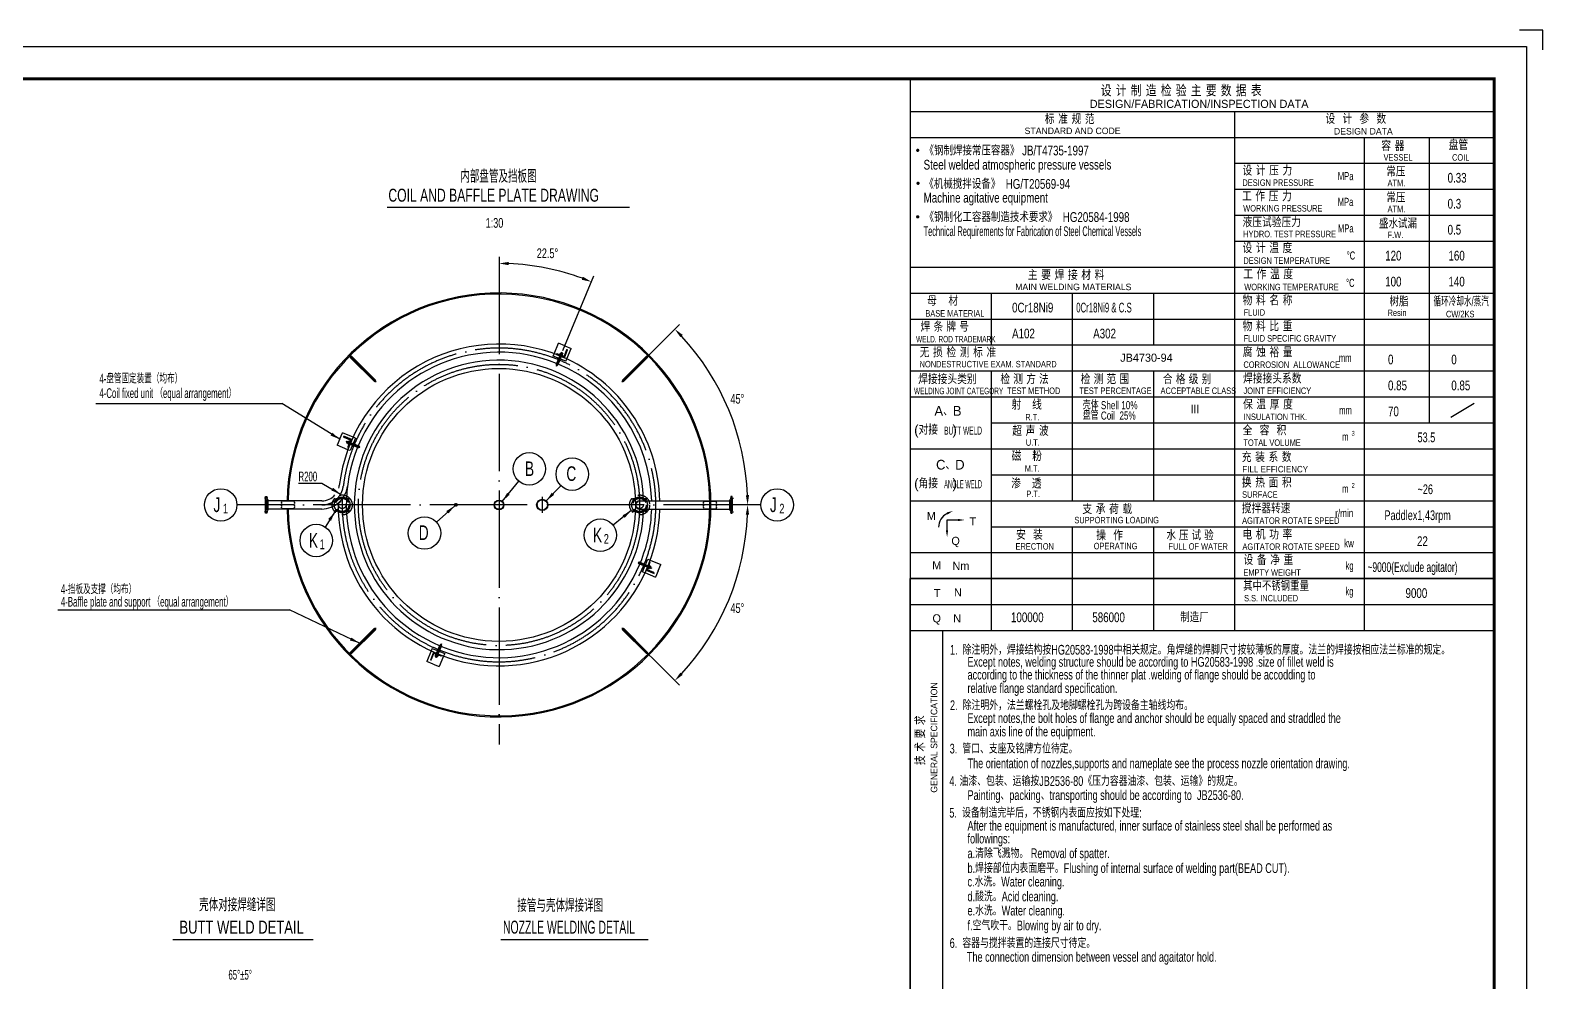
# Model space of a CAD drawing. Extents: x 7203 to 32733, y 57887 to 76007.
# Drawn here: x 18748 to 32733, y 67209 to 76007 of the extents above; entities that cross this region are included whole.
import ezdxf
from ezdxf.enums import TextEntityAlignment as Align

# ---------------------------------------------------------------- set-up
doc = ezdxf.new("R2010")
doc.units = 0
doc.header["$LTSCALE"] = 30
doc.linetypes.add('DASHDOT-M', pattern=[36, 30, -3, 0, -3])
doc.linetypes.add('HIDDEN-M', pattern=[7, 5, -2])
doc.layers.get('0').update_dxf_attribs({"linetype": 'CONTINUOUS'})
doc.layers.add('DIM', color=7, linetype='CONTINUOUS')
doc.styles.add('HZ', font='ced.shx', dxfattribs={"width": 0.7, "height": 90, "bigfont": 'hz.shx'})

msp = doc.modelspace()

# ---------------------------------------------------------------- linework, layer by layer
for p, q in [((26883, 75557), (32283, 75557)), ((26883, 75557), (26883, 66570)), ((26883, 75557), (26883, 70937)), ((32283, 75557), (32283, 63113)), ((32283, 75557), (32283, 70937)), ((26883, 75257), (32283, 75257)), ((29883, 75257), (29883, 70457)), ((26883, 75017), (32283, 75017)), ((31083, 75017), (31083, 70457)), ((31683, 75017), (31683, 72377)), ((29883, 74777), (32283, 74777)), ((29883, 74537), (32283, 74537)), ((29883, 74297), (32283, 74297)), ((29883, 74057), (32283, 74057)), ((26883, 73817), (32283, 73817)), ((26883, 73577), (32283, 73577)), ((27633, 73577), (27633, 73097)), ((28383, 73577), (28383, 73097)), ((29133, 73577), (29133, 73097)), ((26883, 73337), (32283, 73337)), ((26883, 73097), (32283, 73097)), ((28383, 73097), (28383, 71657)), ((29883, 73097), (32283, 73097)), ((26883, 72857), (32283, 72857)), ((27633, 72857), (27633, 70457)), ((29133, 72857), (29133, 71657)), ((29883, 72857), (32283, 72857)), ((26883, 72617), (32283, 72617)), ((29883, 72617), (32283, 72617)), ((27633, 72377), (32283, 72377)), ((29883, 72377), (32283, 72377)), ((26883, 72137), (32283, 72137)), ((30483, 72137), (32283, 72137)), ((27633, 71897), (32283, 71897)), ((27783, 71897), (30483, 71897)), ((30483, 71897), (32283, 71897)), ((26883, 71657), (30483, 71657)), ((30483, 71657), (32283, 71657)), ((27225, 71479), (27325, 71479)), ((27225, 71383), (27225, 71479)), ((27633, 71417), (30483, 71417)), ((28383, 71417), (28383, 70457)), ((29133, 71417), (29133, 70457)), ((30483, 71417), (32283, 71417)), ((26883, 71177), (30483, 71177)), ((30483, 71177), (32283, 71177)), ((30483, 71177), (32283, 71177)), ((26883, 70937), (32283, 70937)), ((32283, 70937), (26883, 70937)), ((26883, 70937), (32283, 70937)), ((26883, 70937), (32283, 70937)), ((26883, 70937), (32283, 70937)), ((32283, 70937), (26883, 70937)), ((26883, 70937), (30483, 70937)), ((26883, 70937), (30483, 70937)), ((26883, 62089), (26883, 70937)), ((26883, 66570), (26883, 70937)), ((32283, 66570), (32283, 70937)), ((26883, 70697), (32283, 70697)), ((26883, 70457), (32283, 70457)), ((27183, 70457), (27183, 67134))]:
    msp.add_line(p, q)
at = {"color": 1, "linetype": 'DASHDOT-M'}
for p, q in [((23082, 73911), (23082, 69404)), ((23653, 72998), (23660, 73015)), ((21702, 72190), (21685, 72197)), ((20943, 71682), (20914, 71682)), ((22682, 71634), (22682, 71603)), ((23482, 71692), (23482, 71545)), ((25220, 71682), (25249, 71682)), ((20943, 71555), (20914, 71555)), ((25220, 71555), (25249, 71555)), ((24461, 71047), (24478, 71040)), ((22510, 70239), (22503, 70221))]:
    msp.add_line(p, q, dxfattribs=at)
at = {"color": 4, "linetype": 'Continuous'}
for p, q in [((23645, 73015), (23642, 73008)), ((23644, 73005), (23664, 72996)), ((23648, 73005), (23651, 73013)), ((23669, 73008), (23649, 73016)), ((23671, 73020), (23656, 73027)), ((23661, 73000), (23665, 73007)), ((23668, 72997), (23671, 73005)), ((21930, 72758), (21704, 72985)), ((21942, 72770), (21715, 72996)), ((24221, 72770), (24448, 72996)), ((24233, 72758), (24459, 72985)), ((21679, 72208), (21673, 72193)), ((21692, 72206), (21683, 72186)), ((21684, 72182), (21692, 72179)), ((21694, 72185), (21687, 72188)), ((21700, 72198), (21693, 72201)), ((21703, 72205), (21695, 72208)), ((21695, 72181), (21704, 72201)), ((20922, 71674), (20924, 71674)), ((20922, 71563), (20922, 71674)), ((20924, 71696), (20936, 71696)), ((20924, 71541), (20924, 71696)), ((20936, 71696), (20936, 71541)), ((20936, 71569), (20936, 71668)), ((20948, 71666), (20939, 71667)), ((20948, 71570), (20948, 71666)), ((21444, 71656), (20948, 71656)), ((21189, 71654), (21070, 71654)), ((24382, 71656), (25215, 71656)), ((24974, 71654), (25093, 71654)), ((25215, 71666), (25224, 71667)), ((25215, 71570), (25215, 71666)), ((25227, 71696), (25227, 71541)), ((25239, 71696), (25227, 71696)), ((25227, 71569), (25227, 71668)), ((25239, 71541), (25239, 71696)), ((25242, 71674), (25239, 71674)), ((25242, 71563), (25242, 71674)), ((20924, 71563), (20922, 71563)), ((20936, 71541), (20924, 71541)), ((20948, 71570), (20939, 71570)), ((21444, 71580), (20948, 71580)), ((21189, 71583), (21070, 71583)), ((24382, 71580), (25215, 71580)), ((24974, 71583), (25093, 71583)), ((25215, 71570), (25224, 71570)), ((25227, 71541), (25239, 71541)), ((25239, 71563), (25242, 71563)), ((24468, 71056), (24459, 71036)), ((24469, 71051), (24476, 71048)), ((24479, 71055), (24471, 71058)), ((24471, 71031), (24480, 71051)), ((24460, 71032), (24468, 71029)), ((24463, 71038), (24470, 71035)), ((24484, 71029), (24490, 71044)), ((21930, 70479), (21704, 70252)), ((21942, 70467), (21715, 70241)), ((24221, 70467), (24448, 70241)), ((24233, 70479), (24459, 70252)), ((22495, 70239), (22492, 70232)), ((22492, 70216), (22507, 70210)), ((22494, 70229), (22514, 70220)), ((22519, 70232), (22499, 70240)), ((22502, 70237), (22499, 70229)), ((22515, 70231), (22512, 70224)), ((22518, 70221), (22521, 70229))]:
    msp.add_line(p, q, dxfattribs=at)
at = {"color": 7, "linetype": 'Continuous'}
for p, q in [((20065, 67601), (21364, 67601)), ((23100, 67601), (24460, 67601))]:
    msp.add_line(p, q, dxfattribs=at)
at = {"const_width": 15}
for points in [[(26946, 74897, 1), (26961, 74897, 1)], [(26949, 74592, 1), (26964, 74592, 1)], [(26946, 74282, 1), (26961, 74282, 1)]]:
    msp.add_lwpolyline(points, format="xyb", close=True, dxfattribs=at)
at = {"color": 4, "linetype": 'Continuous'}
for centre, radius, start, end in [((23646, 73008), 3.78, 178.1783, 316.8217), ((23648, 73013), 3.78, 358.1783, 136.8217), ((23658, 73011), 11.5, 209.4181, 285.5819), ((23655, 73002), 11.5, 29.4181, 105.5819), ((23667, 73005), 3.78, 358.1783, 136.8217), ((23665, 73000), 3.78, 178.1783, 316.8217), ((21687, 72185), 3.78, 88.1783, 226.8217), ((21698, 72191), 11.5, 119.4181, 195.5819), ((21695, 72204), 3.78, 88.1783, 226.8217), ((21692, 72183), 3.78, 268.1783, 46.8217), ((21689, 72195), 11.5, 299.4181, 15.5819), ((21700, 72202), 3.78, 268.1783, 46.8217), ((20940, 71671), 4.22, 180, 264), ((25223, 71671), 4.22, 276, 0), ((20940, 71565), 4.22, 96, 180), ((25223, 71565), 4.22, 0, 84), ((24474, 71041), 11.5, 119.4181, 195.5819), ((24471, 71054), 3.78, 88.1783, 226.8217), ((24465, 71045), 11.5, 299.4181, 15.5819), ((24476, 71052), 3.78, 268.1783, 46.8217), ((24463, 71035), 3.78, 88.1783, 226.8217), ((24468, 71033), 3.78, 268.1783, 46.8217), ((22496, 70232), 3.78, 178.1783, 316.8217), ((22498, 70237), 3.78, 358.1783, 136.8217), ((22509, 70235), 11.5, 209.4181, 285.5819), ((22505, 70226), 11.5, 29.4181, 105.5819), ((22515, 70224), 3.78, 178.1783, 316.8217), ((22517, 70229), 3.78, 358.1783, 136.8217)]:
    msp.add_arc(centre, radius, start, end, dxfattribs=at)
at = {"color": 7, "linetype": 'Continuous'}
for centre, start, end in [((21083, 71649), 146.6015, 213.3985), ((21083, 71618), 146.6015, 213.3985), ((21060, 71634), 326.6015, 33.3985), ((21060, 71603), 326.6015, 33.3985), ((21202, 71649), 146.6015, 213.3985), ((21202, 71618), 146.6015, 213.3985), ((21179, 71634), 326.6015, 33.3985), ((21179, 71603), 326.6015, 33.3985), ((24984, 71634), 146.6015, 213.3985), ((24984, 71603), 146.6015, 213.3985), ((24961, 71649), 326.6015, 33.3985), ((24961, 71618), 326.6015, 33.3985), ((25103, 71634), 146.6015, 213.3985), ((25103, 71603), 146.6015, 213.3985), ((25080, 71649), 326.6015, 33.3985), ((25080, 71618), 326.6015, 33.3985), ((21083, 71588), 146.6015, 213.3985), ((21202, 71588), 146.6015, 213.3985), ((24961, 71588), 326.6015, 33.3985), ((25080, 71588), 326.6015, 33.3985)]:
    msp.add_arc(centre, 13.8, start, end, dxfattribs=at)
msp.add_arc((27286, 71412), 140, 115.9425, 180)
for points in [[(27223, 71549), (27227, 71528), (27280, 71563)], [(27325, 71489), (27325, 71468), (27388, 71479)], [(27214, 71383), (27235, 71383), (27225, 71320)]]:
    msp.add_solid(points)
at = {"layer": 'DIM'}
for p, q in [((7353, 75857), (32583, 75857)), ((32583, 75857), (32583, 58037)), ((22047, 74370), (24287, 74370)), ((19355, 72556), (21075, 72556)), ((31882, 72431), (32100, 72560)), ((19003, 70649), (21146, 70649))]:
    msp.add_line(p, q, dxfattribs=at)
at = {"layer": 'DIM', "linetype": 'Continuous'}
msp.add_line((23673, 73046), (23959, 73737), dxfattribs=at)
at = {"layer": 'DIM', "color": 1, "linetype": 'DASHDOT-M'}
for p, q in [((24750, 73287), (24218, 72754)), ((23613, 72902), (23667, 73032)), ((21706, 72994), (21945, 72754)), ((21798, 72150), (21668, 72204)), ((25504, 71618), (20659, 71618)), ((21588, 71662), (21573, 71677)), ((21675, 71662), (21690, 71677)), ((24338, 71662), (24323, 71677)), ((24425, 71662), (24440, 71677)), ((21588, 71575), (21573, 71559)), ((21675, 71575), (21690, 71559)), ((24338, 71575), (24323, 71559)), ((24425, 71575), (24440, 71559)), ((24365, 71087), (24495, 71033)), ((21706, 70243), (21945, 70482)), ((24457, 70243), (24218, 70482)), ((24750, 69950), (24218, 70482)), ((22550, 70335), (22496, 70205))]:
    msp.add_line(p, q, dxfattribs=at)
at = {"layer": 'DIM', "color": 6, "linetype": 'HIDDEN-M'}
for p, q in [((23583, 72994), (23593, 73016)), ((23699, 72946), (23583, 72994)), ((23699, 72946), (23708, 72968)), ((21754, 72236), (21706, 72120)), ((21754, 72236), (21732, 72245)), ((21706, 72120), (21684, 72129)), ((24409, 71001), (24457, 71116)), ((24457, 71116), (24479, 71107)), ((24409, 71001), (24431, 70992)), ((22464, 70291), (22455, 70269)), ((22464, 70291), (22580, 70243)), ((22580, 70243), (22570, 70221))]:
    msp.add_line(p, q, dxfattribs=at)
at = {"layer": 'DIM', "color": 4, "linetype": 'Continuous'}
for p, q in [((23593, 73016), (23633, 73114)), ((23613, 73013), (23612, 73009)), ((23612, 73009), (23686, 72979)), ((23678, 72991), (23619, 73015)), ((23691, 73090), (23633, 73114)), ((23656, 73027), (23652, 73015)), ((23671, 73020), (23666, 73009)), ((23707, 73052), (23683, 72993)), ((23686, 72979), (23716, 73053)), ((23691, 73090), (23749, 73066)), ((23708, 72968), (23749, 73066)), ((23716, 73053), (23713, 73054)), ((21704, 72985), (21715, 72996)), ((23644, 72996), (23611, 72919)), ((23658, 72990), (23626, 72912)), ((24448, 72996), (24459, 72985)), ((21930, 72758), (21942, 72770)), ((24221, 72770), (24233, 72758)), ((21610, 72228), (21586, 72170)), ((21684, 72129), (21586, 72170)), ((21610, 72228), (21634, 72286)), ((21732, 72245), (21634, 72286)), ((21647, 72253), (21646, 72250)), ((21721, 72223), (21647, 72253)), ((21648, 72244), (21707, 72220)), ((21673, 72193), (21684, 72188)), ((21679, 72208), (21691, 72203)), ((21709, 72215), (21685, 72155)), ((21691, 72149), (21721, 72223)), ((21704, 72180), (21781, 72148)), ((21710, 72195), (21787, 72163)), ((21687, 72150), (21691, 72149)), ((24453, 71042), (24376, 71074)), ((24459, 71056), (24382, 71088)), ((24472, 71088), (24442, 71014)), ((24454, 71022), (24478, 71081)), ((24476, 71087), (24472, 71088)), ((24479, 71107), (24577, 71067)), ((24490, 71044), (24479, 71048)), ((24553, 71009), (24577, 71067)), ((24431, 70992), (24529, 70951)), ((24442, 71014), (24516, 70984)), ((24515, 70992), (24456, 71017)), ((24484, 71029), (24472, 71034)), ((24516, 70984), (24517, 70987)), ((24553, 71009), (24529, 70951)), ((21942, 70467), (21930, 70479)), ((24233, 70479), (24221, 70467)), ((21715, 70241), (21704, 70252)), ((22455, 70269), (22414, 70171)), ((22477, 70258), (22447, 70184)), ((22456, 70185), (22480, 70244)), ((22551, 70227), (22477, 70258)), ((22485, 70246), (22544, 70222)), ((22492, 70216), (22497, 70227)), ((22505, 70247), (22537, 70324)), ((22507, 70210), (22512, 70221)), ((22519, 70241), (22552, 70318)), ((22570, 70221), (22530, 70123)), ((22550, 70224), (22551, 70227)), ((24459, 70252), (24448, 70241)), ((22472, 70147), (22414, 70171)), ((22447, 70184), (22450, 70183)), ((22472, 70147), (22530, 70123))]:
    msp.add_line(p, q, dxfattribs=at)
at = {"layer": 'DIM', "color": 7, "linetype": 'Continuous'}
for p, q in [((21609, 72226), (21075, 72556)), ((21228, 71818), (21444, 71818)), ((21444, 71818), (21617, 71719)), ((23112, 71651), (23264, 71838)), ((23518, 71656), (23654, 71796)), ((22672, 71610), (22504, 71458)), ((21565, 71555), (21475, 71414)), ((24305, 71567), (24137, 71430)), ((21792, 70340), (21146, 70649))]:
    msp.add_line(p, q, dxfattribs=at)
at = {"layer": 'DIM'}
msp.add_lwpolyline([(32733, 75827), (32733, 76007), (32519, 76007)], dxfattribs=at)
at = {"layer": 'DIM', "const_width": 27}
msp.add_lwpolyline([(8103, 58337), (8103, 75557), (32283, 75557), (32283, 58337)], close=True, dxfattribs=at)
at = {"layer": 'DIM', "color": 1, "linetype": 'DASHDOT-M'}
for centre, radius in [((23082, 71618), 1300), ((21632, 71618), 72.5), ((24382, 71618), 72.5)]:
    msp.add_circle(centre, radius, dxfattribs=at)
at = {"layer": 'DIM', "color": 4, "linetype": 'Continuous'}
for centre, radius in [((23082, 71618), 1262), ((22682, 71618), 12.5), ((23082, 71618), 44.5), ((23082, 71618), 40.5), ((23482, 71618), 52), ((23482, 71618), 48)]:
    msp.add_circle(centre, radius, dxfattribs=at)
at = {"layer": 'DIM', "color": 7, "linetype": 'Continuous'}
for centre in [(23362, 71952), (23759, 71903), (20509, 71618), (25654, 71618), (22393, 71358), (24019, 71338), (21392, 71289)]:
    msp.add_circle(centre, 150, dxfattribs=at)
at = {"layer": 'DIM', "color": 6, "linetype": 'HIDDEN-M'}
for centre, radius in [((21632, 71618), 92.5), ((21632, 71618), 61), ((21580, 71670), 9), ((21632, 71618), 34), ((21683, 71670), 9), ((24382, 71618), 92.5), ((24330, 71670), 9), ((24382, 71618), 61), ((24382, 71618), 34), ((24433, 71670), 9), ((21580, 71567), 9), ((21683, 71567), 9), ((24330, 71567), 9), ((24433, 71567), 9)]:
    msp.add_circle(centre, radius, dxfattribs=at)
at = {"layer": 'DIM', "linetype": 'Continuous'}
for radius, start, end in [(2233, 69.8094, 87.6906), (2299, 2.2429, 42.7571), (2299, 317.2429, 357.7571)]:
    msp.add_arc((23082, 71618), radius, start, end, dxfattribs=at)
at = {"layer": 'DIM', "color": 4, "linetype": 'Continuous'}
for centre, radius, start, end in [((23082, 71618), 1960, 181.1109, 178.8891), ((23082, 71618), 1950, 181.1166, 178.8834), ((23082, 71618), 1488, 67.808, 173.0379), ((23082, 71618), 1412, 67.8246, 157.1754), ((23617, 73011), 4, 67.5, 157.5), ((23711, 73050), 4, 67.5, 157.5), ((23082, 71618), 1338, 1.6275, 358.3725), ((23619, 72916), 8, 157.5, 337.5), ((23082, 71618), 1412, 1.5421, 67.1754), ((23082, 71618), 1488, 1.4634, 67.192), ((23679, 72994), 4, 247.5, 337.5), ((21649, 72248), 4, 157.5, 247.5), ((21706, 72216), 4, 337.5, 67.5), ((23082, 71618), 1412, 157.8246, 247.1754), ((21688, 72154), 4, 157.5, 247.5), ((21784, 72156), 8, 247.5, 67.5), ((21444, 71818), 238, 270, 353.0379), ((21444, 71818), 162, 343.6647, 353.0379), ((21444, 71818), 162, 270, 318.4743), ((23082, 71618), 1488, 179.4168, 358.5366), ((24382, 71618), 38, 90, 270), ((23082, 71618), 1412, 337.8246, 358.4579), ((23082, 71618), 1412, 247.8246, 337.1754), ((24379, 71081), 8, 67.5, 247.5), ((24475, 71083), 4, 337.5, 67.5), ((24457, 71021), 4, 157.5, 247.5), ((24514, 70989), 4, 337.5, 67.5), ((22484, 70242), 4, 67.5, 157.5), ((22544, 70321), 8, 337.5, 157.5), ((22546, 70225), 4, 247.5, 337.5), ((22452, 70186), 4, 247.5, 337.5)]:
    msp.add_arc(centre, radius, start, end, dxfattribs=at)
at = {"layer": 'DIM', "color": 1, "linetype": 'DASHDOT-M'}
for centre, radius, start, end in [((23082, 71618), 1450, 337.8161, 157.1839), ((23082, 71618), 1450, 157.8161, 173.0379), ((21444, 71818), 200, 270, 353.0379), ((23082, 71618), 1450, 177.8182, 247.1839), ((23082, 71618), 1450, 247.8161, 337.1839)]:
    msp.add_arc(centre, radius, start, end, dxfattribs=at)
at = {"layer": 'DIM', "linetype": 'Continuous'}
for points in [[(23171, 73835), (23172, 73865), (23082, 73851)], [(23858, 73728), (23847, 73700), (23936, 73681)], [(24759, 73169), (24781, 73190), (24707, 73244)], [(25394, 71709), (25364, 71708), (25381, 71618)], [(25394, 71528), (25364, 71529), (25381, 71618)], [(24759, 70068), (24781, 70047), (24707, 69993)]]:
    msp.add_solid(points, dxfattribs=at)
at = {"layer": 'DIM', "color": 7, "linetype": 'Continuous'}
for points in [[(21609, 72226), (21524, 72260), (21540, 72286)], [(21532, 71751), (21547, 71777), (21617, 71719)], [(22672, 71610), (22615, 71539), (22595, 71561)], [(23112, 71651), (23157, 71730), (23180, 71712)], [(23518, 71656), (23570, 71731), (23591, 71710)], [(21565, 71555), (21529, 71471), (21503, 71487)], [(24305, 71567), (24244, 71498), (24225, 71522)], [(21792, 70340), (21704, 70365), (21717, 70392)]]:
    msp.add_solid(points, dxfattribs=at)

# ---------------------------------------------------------------- texts
at = {"style": 'HZ'}
for s, height, p in [('设 计 制 造 检 验 主 要 数 据 表', 105, (28646, 75396)), ('DESIGN/FABRICATION/INSPECTION DATA', 75, (28544, 75289)), ('STANDARD AND CODE', 60, (27942, 75047)), ('标 准 规 范', 90, (28129, 75140)), ('DESIGN DATA', 60, (30802, 75043)), ('容 器', 90, (31240, 74892)), ('盘管', 90, (31863, 74901)), ('设 计 压 力', 90, (29956, 74664)), ('工 作 压 力', 90, (29952, 74426)), ('液压试验压力', 90, (29957, 74186)), ('设 计 温 度', 90, (29957, 73947)), ('主 要 焊 接 材 料', 90, (27972, 73698)), ('工 作 温 度', 90, (29964, 73705)), ('MAIN WELDING MATERIALS', 60, (27855, 73604)), ('物 料 名 称', 90, (29958, 73464)), ('物 料 比 重', 90, (29958, 73224)), ('无 损 检 测 标 准', 90, (26972, 72983)), ('JB4730-94', 75, (28826, 72942)), ('腐 蚀 裕 量', 90, (29959, 72984)), ('焊接接头类别', 90, (26958, 72735)), ('焊接接头系数', 90, (29962, 72741)), ('射   线', 90, (27821, 72500)), ('保 温 厚 度', 90, (29962, 72501)), ('A、B', 90, (27108, 72443)), ('(对接    )', 90, (26921, 72268)), ('超 声 波', 90, (27828, 72257)), ('全  容  积', 90, (29958, 72261)), ('C、D', 90, (27123, 71945)), ('磁   粉', 90, (27822, 72024)), ('充 装 系 数', 90, (29950, 72014)), ('(角接    )', 90, (26921, 71772)), ('渗   透', 90, (27818, 71771)), ('换 热 面 积', 90, (29951, 71779)), ('支 承 荷 载 ', 90, (28476, 71534)), ('搅拌器转速', 90, (29950, 71540)), ('M', 75, (27037, 71479)), ('T', 75, (27432, 71428)), ('安  装', 90, (27863, 71296)), ('操  作', 90, (28604, 71292)), ('电 机 功 率', 90, (29956, 71298)), ('Q', 75, (27265, 71248)), ('M', 75, (27088, 71023)), ('Nm', 75, (27275, 71017)), ('设 备 净 重', 90, (29966, 71064)), ('T', 75, (27103, 70766)), ('N', 75, (27289, 70772)), ('Q', 75, (27090, 70532)), ('N', 75, (27282, 70531))]:
    msp.add_text(s, height=height, dxfattribs=at).set_placement(p)
msp.add_text('设  计  参  数', height=90, dxfattribs=at).set_placement((30724, 75187), align=Align.MIDDLE_LEFT)
for s, height, width, p in [('《钢制焊接常压容器》 JB/T4735-1997', 90, 0.75, (27016, 74850)), ('VESSEL', 60, 0.75, (31261, 74802)), ('COIL', 60, 0.75, (31894, 74801)), ('Steel welded atmospheric pressure vessels', 90, 0.75, (27008, 74719)), ('MPa', 75, 0.7, (30838, 74621)), ('常压', 90, 0.75, (31287, 74655)), ('0.33', 90, 0.75, (31853, 74598)), ('《机械搅拌设备》  HG/T20569-94', 90, 0.75, (27015, 74541)), ('DESIGN PRESSURE', 60, 0.75, (29956, 74568)), ('ATM.', 60, 0.75, (31298, 74565)), ('Machine agitative equipment', 90, 0.75, (27008, 74414)), ('MPa', 75, 0.7, (30837, 74383)), ('常压', 90, 0.75, (31287, 74415)), ('0.3', 90, 0.75, (31853, 74358)), ('《钢制化工容器制造技术要求》  HG20584-1998', 90, 0.75, (27016, 74235)), ('WORKING PRESSURE', 60, 0.75, (29963, 74331)), ('盛水试漏', 90, 0.75, (31219, 74175)), ('ATM.', 60, 0.75, (31298, 74325)), ('Technical Requirements for Fabrication of Steel Chemical Vessels', 90, 0.57, (27008, 74104)), ('HYDRO. TEST PRESSURE', 60, 0.75, (29963, 74093)), ('MPa', 75, 0.7, (30839, 74138)), ('F.W.', 60, 0.75, (31298, 74085)), ('0.5', 90, 0.75, (31853, 74118)), ('DESIGN TEMPERATURE', 60, 0.75, (29965, 73847)), ('%%dC', 75, 0.7, (30920, 73887)), ('120', 90, 0.75, (31276, 73878)), ('160', 90, 0.75, (31861, 73878)), ('%%dC', 75, 0.7, (30914, 73634)), ('100', 90, 0.75, (31276, 73638)), ('140', 90, 0.75, (31861, 73638)), ('WORKING TEMPERATURE', 60, 0.75, (29973, 73603)), ('母    材', 90, 0.8, (27040, 73460)), ('0Cr18Ni9', 90, 0.75, (27826, 73398)), ('0Cr18Ni9 & C.S', 90, 0.6, (28419, 73398)), ('FLUID', 60, 0.75, (29967, 73368)), ('Resin', 60, 0.75, (31298, 73365)), ('树脂', 90, 0.75, (31316, 73455)), ('循环冷却水/蒸汽', 90, 0.6, (31723, 73455)), ('焊 条 牌 号', 90, 0.9, (26980, 73220)), ('BASE MATERIAL', 60, 0.75, (27024, 73359)), ('CW/2KS', 60, 0.75, (31838, 73353)), ('WELD. ROD TRADEMARK', 60, 0.6, (26938, 73121)), ('A102', 90, 0.75, (27826, 73158)), ('A302', 90, 0.75, (28576, 73158)), ('FLUID SPECIFIC GRAVITY', 60, 0.75, (29967, 73128)), ('0', 90, 0.75, (31302, 72918)), ('0', 90, 0.75, (31887, 72918)), ('NONDESTRUCTIVE EXAM. STANDARD', 60, 0.75, (26971, 72890)), ('CORROSION  ALLOWANCE', 60, 0.75, (29965, 72885)), ('mm', 75, 0.7, (30848, 72940)), ('检 测 方 法', 90, 0.9, (27718, 72735)), ('检 测 范 围', 90, 0.9, (28461, 72735)), ('合 格 级 别', 90, 0.9, (29221, 72735)), ('0.85', 90, 0.75, (31302, 72678)), ('0.85', 90, 0.75, (31887, 72678)), ('WELDING JOINT CATEGORY', 60, 0.6, (26919, 72642)), ('TEST METHOD', 60, 0.75, (27780, 72644)), ('TEST PERCENTAGE', 60, 0.75, (28448, 72644)), ('壳体 Shell 10%', 75, 0.75, (28480, 72503)), ('ACCEPTABLE CLASS', 60, 0.75, (29199, 72644)), ('JOINT EFFICIENCY', 60, 0.75, (29966, 72644)), ('R.T.', 60, 0.75, (27948, 72400)), ('盘管 Coil  25%', 75, 0.75, (28480, 72407)), ('Ⅲ', 90, 0.75, (29473, 72455)), ('INSULATION THK.', 60, 0.75, (29966, 72403)), ('mm', 75, 0.7, (30851, 72456)), ('70', 90, 0.75, (31302, 72438)), ('3', 45, 0.7, (30965, 72258)), ('U.T.', 60, 0.75, (27953, 72165)), ('TOTAL VOLUME', 60, 0.75, (29965, 72164)), ('m', 75, 0.7, (30878, 72211)), ('53.5', 90, 0.7, (31575, 72198)), ('M.T.', 60, 0.75, (27944, 71925)), ('P.T.', 60, 0.75, (27958, 71690)), ('SURFACE', 60, 0.75, (29953, 71684)), ('m', 75, 0.7, (30878, 71730)), ('2', 45, 0.7, (30965, 71776)), ('~26', 90, 0.7, (31575, 71718)), ('SUPPORTING LOADING', 60, 0.75, (28402, 71448)), ('AGITATOR ROTATE SPEED', 60, 0.75, (29953, 71443)), ('r/min', 75, 0.75, (30814, 71505)), ('Paddlex1,43rpm', 90, 0.7, (31269, 71478)), ('水 压 试 验', 90, 0.85, (29253, 71292)), ('22', 90, 0.75, (31570, 71238)), ('ERECTION', 60, 0.75, (27858, 71205)), ('OPERATING', 60, 0.75, (28581, 71208)), ('FULL OF WATER', 60, 0.75, (29272, 71204)), ('AGITATOR ROTATE SPEED', 60, 0.75, (29956, 71202)), ('kw', 75, 0.75, (30895, 71227)), ('kg', 75, 0.7, (30910, 71019)), ('~9000(Exclude agitator)', 90, 0.65, (31112, 70998)), ('EMPTY WEIGHT', 60, 0.75, (29965, 70963)), ('S.S. INCLUDED', 60, 0.75, (29971, 70726)), ('kg', 75, 0.7, (30908, 70782)), ('9000', 90, 0.75, (31464, 70758)), ('100000', 90, 0.75, (27816, 70534)), ('586000', 90, 0.75, (28568, 70534)), ('制造厂', 90, 0.75, (29381, 70534)), ('1.  除注明外，焊接结构按HG20583-1998中相关规定。角焊缝的焊脚尺寸按较薄板的厚度。法兰的焊接按相应法兰标准的规定。', 90, 0.7, (27252, 70234)), ('Except notes, welding structure should be according to HG20583-1998 .size of fillet weld is', 90, 0.7, (27414, 70122)), ('according to the thickness of the thinner plat .welding of flange should be accodding to  ', 90, 0.7, (27414, 70004)), ('relative flange standard specification.', 90, 0.7, (27414, 69879)), ('2.  除注明外，法兰螺栓孔及地脚螺栓孔为跨设备主轴线均布。', 90, 0.7, (27252, 69721)), ('Except notes,the bolt holes of flange and anchor should be equally spaced and straddled the  ', 90, 0.7, (27414, 69602)), ('main axis line of the equipment.', 90, 0.7, (27414, 69478)), ('3.  管口、支座及铭牌方位待定。', 90, 0.7, (27249, 69320)), ('The orientation of nozzles,supports and nameplate see the process nozzle orientation drawing.', 90, 0.7, (27414, 69184)), ('4. 油漆、包装、运输按JB2536-80《压力容器油漆、包装、运输》的规定。', 90, 0.7, (27246, 69020)), ('Painting、packing、transporting should be according to  JB2536-80.', 90, 0.7, (27414, 68890)), ('5.  设备制造完毕后，不锈钢内表面应按如下处理:', 90, 0.7, (27246, 68727)), ('After the equipment is manufactured, inner surface of stainless steel shall be performed as  ', 90, 0.7, (27414, 68607)), ('followings:', 90, 0.7, (27414, 68488)), ('a.清除飞溅物。 Removal of spatter.', 90, 0.7, (27414, 68352)), ('b.焊接部位内表面磨平。Flushing of internal surface of welding part(BEAD CUT).', 90, 0.7, (27414, 68215)), ('c.水洗。Water cleaning.', 90, 0.7, (27414, 68090)), ('d.酸洗。Acid cleaning.', 90, 0.7, (27414, 67953)), ('e.水洗。Water cleaning.', 90, 0.7, (27414, 67822)), ('f.空气吹干。Blowing by air to dry.', 90, 0.7, (27414, 67685)), ('6.  容器与搅拌装置的连接尺寸待定。', 90, 0.7, (27249, 67522)), ('The connection dimension between vessel and agaitator hold.', 90, 0.7, (27408, 67394))]:
    msp.add_text(s, height=height, dxfattribs=dict(at, width=width)).set_placement(p)
for s, height, width, p, p2 in [('BUTT WELD', 75, 0.563723, (27198, 72268), (27548, 72268)), ('FILL EFFICIENCY', 60, 0.843615, (29955, 71919), (30563, 71919)), ('ANGLE WELD', 75, 0.500448, (27198, 71773), (27548, 71773)), ('其中不锈钢重量', 90, 0.854229, (29963, 70824), (30571, 70824))]:
    msp.add_text(s, height=height, dxfattribs=dict(at, width=width)).set_placement(p, p2, align=Align.FIT)
for s, height, p in [('GENERAL SPECIFICATION', 60, (27134, 68957)), ('技 术 要 求', 90, (27023, 69212))]:
    msp.add_text(s, height=height, rotation=90, dxfattribs=at).set_placement(p)
at = {"color": 7, "linetype": 'Continuous', "style": 'HZ'}
for s, height, width, p in [('壳体对接焊缝详图', 120, 0.7, (20309, 67861)), ('接管与壳体焊接详图', 120, 0.7, (23251, 67855)), ('65%%D%%P5%%D', 90, 0.6, (20580, 67229))]:
    msp.add_text(s, height=height, dxfattribs=dict(at, width=width)).set_placement(p)
at = {"layer": 'DIM', "style": 'HZ'}
for s, height, width, p in [('内部盘管及挡板图', 120, 0.7, (22724, 74597)), ('COIL AND BAFFLE PLATE DRAWING ', 120, 0.7, (22059, 74422)), ('1:30', 90, 0.7, (22958, 74181)), ('4-盘管固定装置（均布）', 90, 0.6, (19387, 72742)), ('4-Coil fixed unit （equal arrangement）', 90, 0.6, (19387, 72607)), ('4-挡板及支撑（均布）', 90, 0.6, (19031, 70794)), ('4-Baffle plate and support （equal arrangement）', 90, 0.6, (19031, 70678)), ('BUTT WELD DETAIL', 120, 0.75, (20127, 67654)), ('NOZZLE WELDING DETAIL', 120, 0.6, (23119, 67654))]:
    msp.add_text(s, height=height, dxfattribs=dict(at, width=width)).set_placement(p)
at = {"layer": 'DIM', "color": 7, "linetype": 'Continuous', "style": 'HZ'}
for s, height, width, p in [('22.5%%D', 90, 0.7, (23431, 73900)), ('45%%D', 90, 0.7, (25222, 72554)), ('R200', 90, 0.6, (21228, 71836)), ('B', 135, 0.7, (23322, 71885)), ('J', 135, 0.7, (20442, 71552)), ('1', 90, 0.7, (20529, 71539)), ('J', 135, 0.7, (25587, 71552)), ('2', 90, 0.7, (25674, 71539)), ('K', 135, 0.7, (21324, 71222)), ('K', 135, 0.7, (23951, 71272)), ('2', 90, 0.7, (24051, 71259)), ('1', 90, 0.7, (21424, 71209)), ('45%%D', 90, 0.7, (25222, 70619))]:
    msp.add_text(s, height=height, dxfattribs=dict(at, width=width)).set_placement(p)
at = {"layer": 'DIM', "linetype": 'Continuous', "style": 'HZ', "width": 0.7}
for s, p in [('C', (23705, 71840)), ('D', (22340, 71294))]:
    msp.add_text(s, height=135, dxfattribs=at).set_placement(p)

doc.saveas('drawing.dxf')
